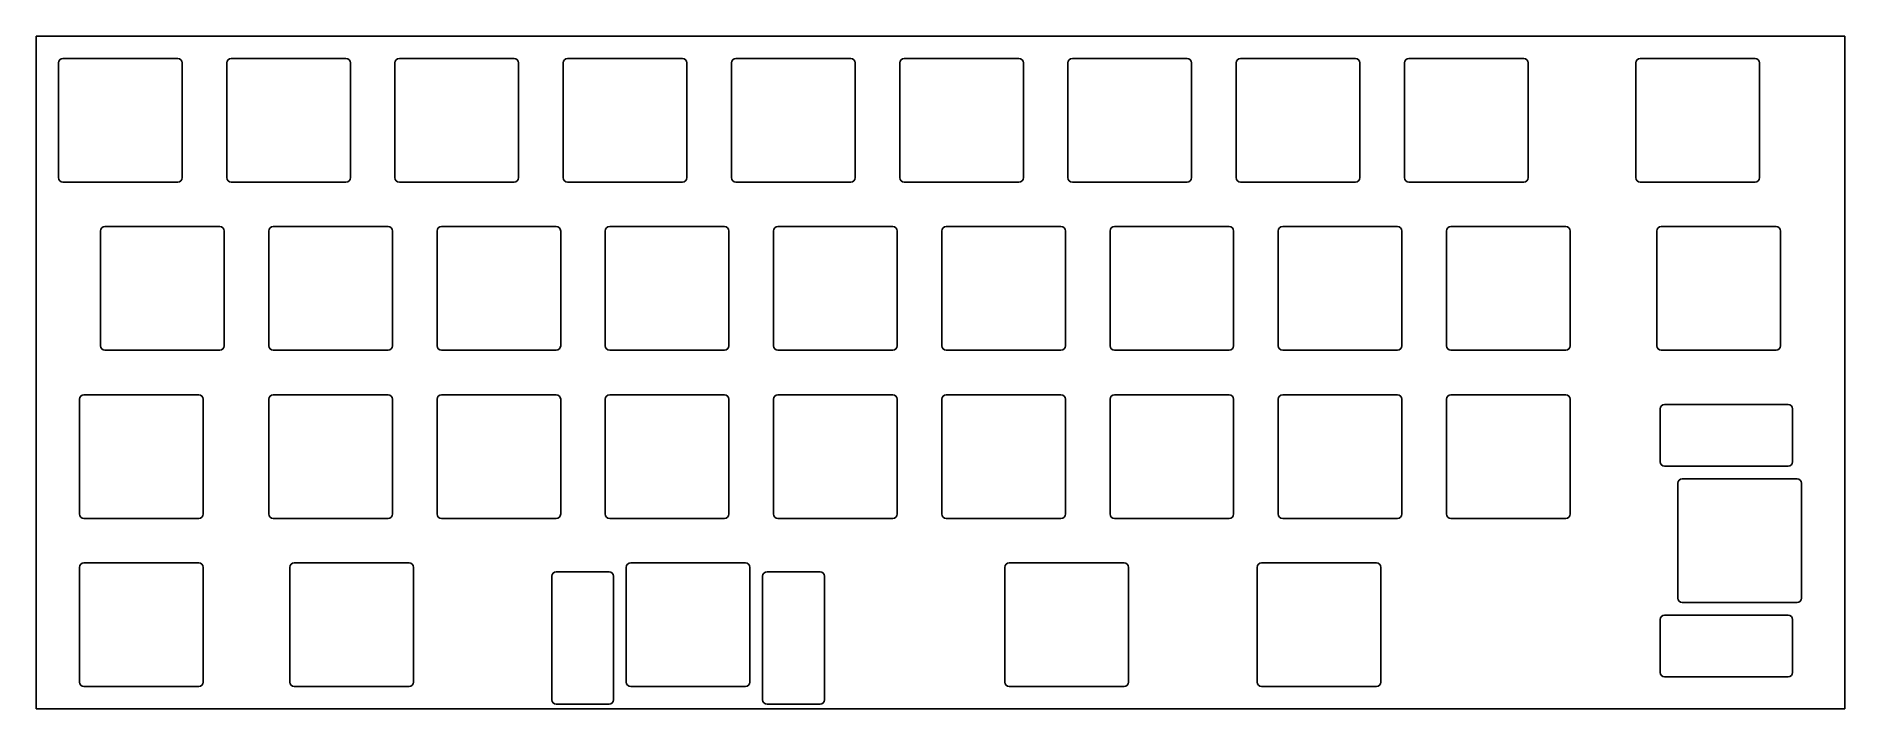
# Model space of a CAD drawing. Header units: millimetres. Extents: x 0 to 205, y -76 to 0.
import ezdxf

# ---------------------------------------------------------------- set-up
doc = ezdxf.new("R2010")
doc.units = ezdxf.units.MM

msp = doc.modelspace()

# ---------------------------------------------------------------- linework, layer by layer
for p, q in [((0, 0), (204.7875, 0)), ((0, -76.2), (0, 0)), ((204.7875, -76.2), (204.7875, 0)), ((2.525, -3.025), (2.525, -16.025)), ((3.025, -2.525), (16.025, -2.525)), ((16.525, -3.025), (16.525, -16.025)), ((21.575, -3.025), (21.575, -16.025)), ((22.075, -2.525), (35.075, -2.525)), ((35.575, -3.025), (35.575, -16.025)), ((40.625, -3.025), (40.625, -16.025)), ((41.125, -2.525), (54.125, -2.525)), ((54.625, -3.025), (54.625, -16.025)), ((59.675, -3.025), (59.675, -16.025)), ((60.175, -2.525), (73.175, -2.525)), ((73.675, -3.025), (73.675, -16.025)), ((78.725, -3.025), (78.725, -16.025)), ((79.225, -2.525), (92.225, -2.525)), ((92.725, -3.025), (92.725, -16.025)), ((97.775, -3.025), (97.775, -16.025)), ((98.275, -2.525), (111.275, -2.525)), ((111.775, -3.025), (111.775, -16.025)), ((116.825, -3.025), (116.825, -16.025)), ((117.325, -2.525), (130.325, -2.525)), ((130.825, -3.025), (130.825, -16.025)), ((135.875, -3.025), (135.875, -16.025)), ((136.375, -2.525), (149.375, -2.525)), ((149.875, -3.025), (149.875, -16.025)), ((154.925, -3.025), (154.925, -16.025)), ((155.425, -2.525), (168.425, -2.525)), ((168.925, -3.025), (168.925, -16.025)), ((181.11875, -3.025), (181.11875, -16.025)), ((181.61875, -2.525), (194.61875, -2.525)), ((195.11875, -3.025), (195.11875, -16.025)), ((3.025, -16.525), (16.025, -16.525)), ((22.075, -16.525), (35.075, -16.525)), ((41.125, -16.525), (54.125, -16.525)), ((60.175, -16.525), (73.175, -16.525)), ((79.225, -16.525), (92.225, -16.525)), ((98.275, -16.525), (111.275, -16.525)), ((117.325, -16.525), (130.325, -16.525)), ((136.375, -16.525), (149.375, -16.525)), ((155.425, -16.525), (168.425, -16.525)), ((181.61875, -16.525), (194.61875, -16.525)), ((7.2875, -22.075), (7.2875, -35.075)), ((7.7875, -21.575), (20.7875, -21.575)), ((21.2875, -22.075), (21.2875, -35.075)), ((26.3375, -22.075), (26.3375, -35.075)), ((26.8375, -21.575), (39.8375, -21.575)), ((40.3375, -22.075), (40.3375, -35.075)), ((45.3875, -22.075), (45.3875, -35.075)), ((45.8875, -21.575), (58.8875, -21.575)), ((59.3875, -22.075), (59.3875, -35.075)), ((64.4375, -22.075), (64.4375, -35.075)), ((64.9375, -21.575), (77.9375, -21.575)), ((78.4375, -22.075), (78.4375, -35.075)), ((83.4875, -22.075), (83.4875, -35.075)), ((83.9875, -21.575), (96.9875, -21.575)), ((97.4875, -22.075), (97.4875, -35.075)), ((102.5375, -22.075), (102.5375, -35.075)), ((103.0375, -21.575), (116.0375, -21.575)), ((116.5375, -22.075), (116.5375, -35.075)), ((121.5875, -22.075), (121.5875, -35.075)), ((122.0875, -21.575), (135.0875, -21.575)), ((135.5875, -22.075), (135.5875, -35.075)), ((140.6375, -22.075), (140.6375, -35.075)), ((141.1375, -21.575), (154.1375, -21.575)), ((154.6375, -22.075), (154.6375, -35.075)), ((159.6875, -22.075), (159.6875, -35.075)), ((160.1875, -21.575), (173.1875, -21.575)), ((173.6875, -22.075), (173.6875, -35.075)), ((183.5, -22.075), (183.5, -35.075)), ((184, -21.575), (197, -21.575)), ((197.5, -22.075), (197.5, -35.075)), ((7.7875, -35.575), (20.7875, -35.575)), ((26.8375, -35.575), (39.8375, -35.575)), ((45.8875, -35.575), (58.8875, -35.575)), ((64.9375, -35.575), (77.9375, -35.575)), ((83.9875, -35.575), (96.9875, -35.575)), ((103.0375, -35.575), (116.0375, -35.575)), ((122.0875, -35.575), (135.0875, -35.575)), ((141.1375, -35.575), (154.1375, -35.575)), ((160.1875, -35.575), (173.1875, -35.575)), ((184, -35.575), (197, -35.575)), ((5.40625, -40.625), (18.40625, -40.625)), ((26.8375, -40.625), (39.8375, -40.625)), ((45.8875, -40.625), (58.8875, -40.625)), ((64.9375, -40.625), (77.9375, -40.625)), ((83.9875, -40.625), (96.9875, -40.625)), ((103.0375, -40.625), (116.0375, -40.625)), ((122.0875, -40.625), (135.0875, -40.625)), ((141.1375, -40.625), (154.1375, -40.625)), ((160.1875, -40.625), (173.1875, -40.625)), ((4.90625, -41.125), (4.90625, -54.125)), ((18.90625, -41.125), (18.90625, -54.125)), ((26.3375, -41.125), (26.3375, -54.125)), ((40.3375, -41.125), (40.3375, -54.125)), ((45.3875, -41.125), (45.3875, -54.125)), ((59.3875, -41.125), (59.3875, -54.125)), ((64.4375, -41.125), (64.4375, -54.125)), ((78.4375, -41.125), (78.4375, -54.125)), ((83.4875, -41.125), (83.4875, -54.125)), ((97.4875, -41.125), (97.4875, -54.125)), ((102.5375, -41.125), (102.5375, -54.125)), ((116.5375, -41.125), (116.5375, -54.125)), ((121.5875, -41.125), (121.5875, -54.125)), ((135.5875, -41.125), (135.5875, -54.125)), ((140.6375, -41.125), (140.6375, -54.125)), ((154.6375, -41.125), (154.6375, -54.125)), ((159.6875, -41.125), (159.6875, -54.125)), ((173.6875, -41.125), (173.6875, -54.125)), ((183.88125, -42.212), (183.88125, -48.212)), ((198.38125, -41.712), (184.38125, -41.712)), ((198.88125, -42.212), (198.88125, -48.212)), ((198.38125, -48.712), (184.38125, -48.712)), ((185.88125, -50.65), (185.88125, -63.65)), ((199.38125, -50.15), (186.38125, -50.15)), ((199.88125, -50.65), (199.88125, -63.65)), ((5.40625, -54.625), (18.40625, -54.625)), ((26.8375, -54.625), (39.8375, -54.625)), ((45.8875, -54.625), (58.8875, -54.625)), ((64.9375, -54.625), (77.9375, -54.625)), ((83.9875, -54.625), (96.9875, -54.625)), ((103.0375, -54.625), (116.0375, -54.625)), ((122.0875, -54.625), (135.0875, -54.625)), ((141.1375, -54.625), (154.1375, -54.625)), ((160.1875, -54.625), (173.1875, -54.625)), ((4.90625, -60.175), (4.90625, -73.175)), ((5.40625, -59.675), (18.40625, -59.675)), ((18.90625, -60.175), (18.90625, -73.175)), ((28.71875, -60.175), (28.71875, -73.175)), ((29.21875, -59.675), (42.21875, -59.675)), ((42.71875, -60.175), (42.71875, -73.175)), ((58.38075, -61.175), (58.38075, -75.175)), ((58.88075, -60.675), (64.88075, -60.675)), ((65.38075, -61.175), (65.38075, -75.175)), ((66.81875, -60.175), (66.81875, -73.175)), ((67.31875, -59.675), (80.31875, -59.675)), ((80.81875, -60.175), (80.81875, -73.175)), ((82.25675, -61.175), (82.25675, -75.175)), ((82.75675, -60.675), (88.75675, -60.675)), ((89.25675, -61.175), (89.25675, -75.175)), ((109.68125, -60.175), (109.68125, -73.175)), ((110.18125, -59.675), (123.18125, -59.675)), ((123.68125, -60.175), (123.68125, -73.175)), ((138.25625, -60.175), (138.25625, -73.175)), ((138.75625, -59.675), (151.75625, -59.675)), ((152.25625, -60.175), (152.25625, -73.175)), ((199.38125, -64.15), (186.38125, -64.15)), ((183.88125, -66.088), (183.88125, -72.088)), ((198.38125, -65.588), (184.38125, -65.588)), ((198.88125, -66.088), (198.88125, -72.088)), ((5.40625, -73.675), (18.40625, -73.675)), ((29.21875, -73.675), (42.21875, -73.675)), ((67.31875, -73.675), (80.31875, -73.675)), ((110.18125, -73.675), (123.18125, -73.675)), ((138.75625, -73.675), (151.75625, -73.675)), ((198.38125, -72.588), (184.38125, -72.588)), ((58.88075, -75.675), (64.88075, -75.675)), ((82.75675, -75.675), (88.75675, -75.675)), ((0, -76.2), (204.7875, -76.2))]:
    msp.add_line(p, q)
for centre, start, end in [((3.025, -3.025), 90, 180), ((16.025, -3.025), 0, 90), ((22.075, -3.025), 90, 180), ((35.075, -3.025), 0, 90), ((41.125, -3.025), 90, 180), ((54.125, -3.025), 0, 90), ((60.175, -3.025), 90, 180), ((73.175, -3.025), 0, 90), ((79.225, -3.025), 90, 180), ((92.225, -3.025), 0, 90), ((98.275, -3.025), 90, 180), ((111.275, -3.025), 0, 90), ((117.325, -3.025), 90, 180), ((130.325, -3.025), 0, 90), ((136.375, -3.025), 90, 180), ((149.375, -3.025), 0, 90), ((155.425, -3.025), 90, 180), ((168.425, -3.025), 0, 90), ((181.61875, -3.025), 90, 180), ((194.61875, -3.025), 0, 90), ((3.025, -16.025), 180, 270), ((16.025, -16.025), 270, 0), ((22.075, -16.025), 180, 270), ((35.075, -16.025), 270, 0), ((41.125, -16.025), 180, 270), ((54.125, -16.025), 270, 0), ((60.175, -16.025), 180, 270), ((73.175, -16.025), 270, 0), ((79.225, -16.025), 180, 270), ((92.225, -16.025), 270, 0), ((98.275, -16.025), 180, 270), ((111.275, -16.025), 270, 0), ((117.325, -16.025), 180, 270), ((130.325, -16.025), 270, 0), ((136.375, -16.025), 180, 270), ((149.375, -16.025), 270, 0), ((155.425, -16.025), 180, 270), ((168.425, -16.025), 270, 0), ((181.61875, -16.025), 180, 270), ((194.61875, -16.025), 270, 0), ((7.7875, -22.075), 90, 180), ((20.7875, -22.075), 0, 90), ((26.8375, -22.075), 90, 180), ((39.8375, -22.075), 0, 90), ((45.8875, -22.075), 90, 180), ((58.8875, -22.075), 0, 90), ((64.9375, -22.075), 90, 180), ((77.9375, -22.075), 0, 90), ((83.9875, -22.075), 90, 180), ((96.9875, -22.075), 0, 90), ((103.0375, -22.075), 90, 180), ((116.0375, -22.075), 0, 90), ((122.0875, -22.075), 90, 180), ((135.0875, -22.075), 0, 90), ((141.1375, -22.075), 90, 180), ((154.1375, -22.075), 0, 90), ((160.1875, -22.075), 90, 180), ((173.1875, -22.075), 0, 90), ((184, -22.075), 90, 180), ((197, -22.075), 0, 90), ((7.7875, -35.075), 180, 270), ((20.7875, -35.075), 270, 0), ((26.8375, -35.075), 180, 270), ((39.8375, -35.075), 270, 0), ((45.8875, -35.075), 180, 270), ((58.8875, -35.075), 270, 0), ((64.9375, -35.075), 180, 270), ((77.9375, -35.075), 270, 0), ((83.9875, -35.075), 180, 270), ((96.9875, -35.075), 270, 0), ((103.0375, -35.075), 180, 270), ((116.0375, -35.075), 270, 0), ((122.0875, -35.075), 180, 270), ((135.0875, -35.075), 270, 0), ((141.1375, -35.075), 180, 270), ((154.1375, -35.075), 270, 0), ((160.1875, -35.075), 180, 270), ((173.1875, -35.075), 270, 0), ((184, -35.075), 180, 270), ((197, -35.075), 270, 0), ((5.40625, -41.125), 90, 180), ((18.40625, -41.125), 0, 90), ((26.8375, -41.125), 90, 180), ((39.8375, -41.125), 0, 90), ((45.8875, -41.125), 90, 180), ((58.8875, -41.125), 0, 90), ((64.9375, -41.125), 90, 180), ((77.9375, -41.125), 0, 90), ((83.9875, -41.125), 90, 180), ((96.9875, -41.125), 0, 90), ((103.0375, -41.125), 90, 180), ((116.0375, -41.125), 0, 90), ((122.0875, -41.125), 90, 180), ((135.0875, -41.125), 0, 90), ((141.1375, -41.125), 90, 180), ((154.1375, -41.125), 0, 90), ((160.1875, -41.125), 90, 180), ((173.1875, -41.125), 0, 90), ((184.38125, -42.212), 90, 180), ((198.38125, -42.212), 0, 90), ((184.38125, -48.212), 180, 270), ((198.38125, -48.212), 270, 0), ((186.38125, -50.65), 90, 180), ((199.38125, -50.65), 0, 90), ((5.40625, -54.125), 180, 270), ((18.40625, -54.125), 270, 0), ((26.8375, -54.125), 180, 270), ((39.8375, -54.125), 270, 0), ((45.8875, -54.125), 180, 270), ((58.8875, -54.125), 270, 0), ((64.9375, -54.125), 180, 270), ((77.9375, -54.125), 270, 0), ((83.9875, -54.125), 180, 270), ((96.9875, -54.125), 270, 0), ((103.0375, -54.125), 180, 270), ((116.0375, -54.125), 270, 0), ((122.0875, -54.125), 180, 270), ((135.0875, -54.125), 270, 0), ((141.1375, -54.125), 180, 270), ((154.1375, -54.125), 270, 0), ((160.1875, -54.125), 180, 270), ((173.1875, -54.125), 270, 0), ((5.40625, -60.175), 90, 180), ((18.40625, -60.175), 0, 90), ((29.21875, -60.175), 90, 180), ((42.21875, -60.175), 0, 90), ((58.88075, -61.175), 90, 180), ((64.88075, -61.175), 0, 90), ((67.31875, -60.175), 90, 180), ((80.31875, -60.175), 0, 90), ((82.75675, -61.175), 90, 180), ((88.75675, -61.175), 0, 90), ((110.18125, -60.175), 90, 180), ((123.18125, -60.175), 0, 90), ((138.75625, -60.175), 90, 180), ((151.75625, -60.175), 0, 90), ((186.38125, -63.65), 180, 270), ((199.38125, -63.65), 270, 0), ((184.38125, -66.088), 90, 180), ((198.38125, -66.088), 0, 90), ((5.40625, -73.175), 180, 270), ((18.40625, -73.175), 270, 0), ((29.21875, -73.175), 180, 270), ((42.21875, -73.175), 270, 0), ((67.31875, -73.175), 180, 270), ((80.31875, -73.175), 270, 0), ((110.18125, -73.175), 180, 270), ((123.18125, -73.175), 270, 0), ((138.75625, -73.175), 180, 270), ((151.75625, -73.175), 270, 0), ((184.38125, -72.088), 180, 270), ((198.38125, -72.088), 270, 0), ((58.88075, -75.175), 180, 270), ((64.88075, -75.175), 270, 0), ((82.75675, -75.175), 180, 270), ((88.75675, -75.175), 270, 0)]:
    msp.add_arc(centre, 0.5, start, end)

doc.saveas('drawing.dxf')
